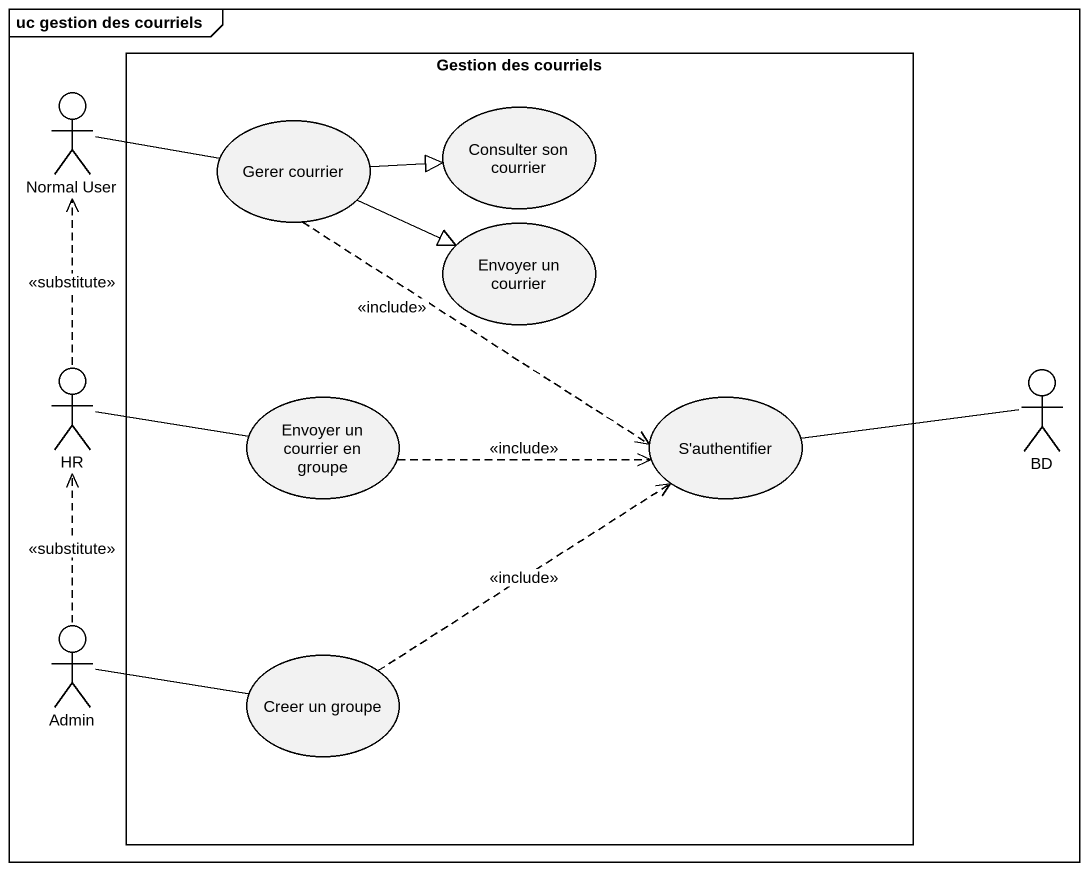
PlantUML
@startuml
mainframe uc gestion des courriels
rectangle "Gestion des courriels" as Gestion_des_courriels {
  usecase "Gerer courrier" as Gerer_courrier
  usecase "Consulter son courrier" as Consulter_son_courrier
  usecase "Envoyer un courrier" as Envoyer_un_courrier
  usecase "Envoyer un courrier en groupe" as Envoyer_un_courrier_en
  usecase "S'authentifier" as S_authentifier
  usecase "Creer un groupe" as Creer_un_groupe
}
actor "Normal User" as Normal_User
actor HR
actor BD
actor Admin
Normal_User -right- Gerer_courrier
Gerer_courrier -right-|> Consulter_son_courrier
Gerer_courrier -right-|> Envoyer_un_courrier
Gerer_courrier ..> S_authentifier : <<include>>
HR .up.> Normal_User : <<substitute>>
HR -right- Envoyer_un_courrier_en
Envoyer_un_courrier_en .right.> S_authentifier : <<include>>
S_authentifier -right- BD
Admin .up.> HR : <<substitute>>
Admin -right- Creer_un_groupe
Creer_un_groupe .up.> S_authentifier : <<include>>
@enduml
